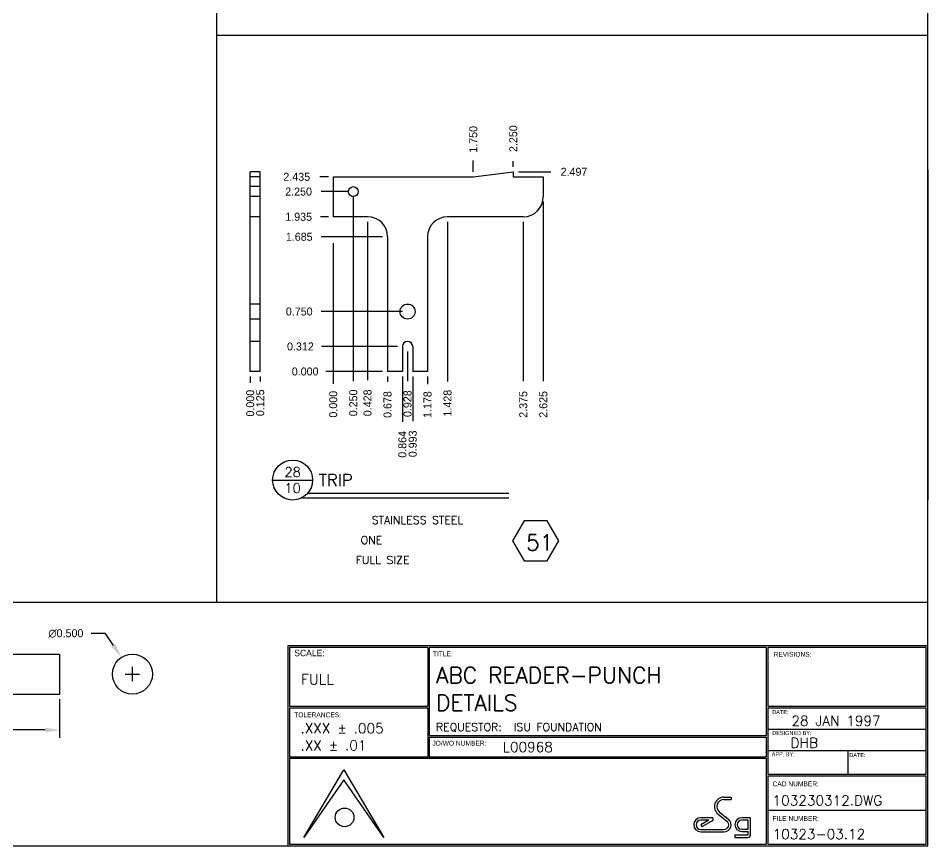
# Model space of a CAD drawing. Header units: inches. Extents: x 0 to 33, y 0 to 21.
# Drawn here: x 21.63 to 33, y 0 to 10.35 of the extents above; entities that cross this region are included whole.
import ezdxf
from ezdxf.enums import TextEntityAlignment as Align

# ---------------------------------------------------------------- set-up
doc = ezdxf.new("R2010")
doc.units = ezdxf.units.IN
doc.header["$MEASUREMENT"] = 0
doc.linetypes.add('HIDDEN2', pattern=[0.1875, 0.125, -0.0625])
doc.layers.get('0').update_dxf_attribs({"linetype": 'CONTINUOUS'})
doc.layers.get('DEFPOINTS').update_dxf_attribs({"linetype": 'CONTINUOUS'})
for name, color, linetype in [('BORDER', 5, 'CONTINUOUS'), ('DIM', 1, 'CONTINUOUS'), ('HATCH', 2, 'CONTINUOUS'), ('HIDDEN2', 6, 'HIDDEN2'), ('OBJECT', 3, 'CONTINUOUS'), ('TEXT', 1, 'CONTINUOUS')]:
    doc.layers.add(name, color=color, linetype=linetype)
doc.styles.add('ROMANS', font='romans')
doc.styles.add('SIMPLEX', font='simplex')
doc.styles.add('TITLE', font='italic')
doc.dimstyles.new('STANDARD$0', dxfattribs={"dimtxt": 0.1, "dimasz": 0.18, "dimexe": 0.1, "dimexo": 0.063, "dimgap": 0.1, "dimtad": 0, "dimtih": 1, "dimtoh": 1, "dimdec": 3, "dimzin": 0, "dimdsep": 46, "dimtxsty": 'STANDARD', "dimcen": 0.1, "dimclrd": 256, "dimclre": 256, "dimclrt": 256, "dimadec": 0, "dimazin": 0, "dimtfac": 0.8, "dimtdec": 3, "dimtofl": 0, "dimtmove": 0, "dimatfit": 3, "dimfxl": 1, "dimtolj": 1, "dimtzin": 0, "dimarcsym": 0})
doc.dimstyles.new('STANDARD$3', dxfattribs={"dimtxt": 0.1, "dimasz": 0.18, "dimexe": 0.1, "dimexo": 0.063, "dimgap": 0.09, "dimtad": 0, "dimtih": 1, "dimtoh": 1, "dimdec": 3, "dimzin": 0, "dimdsep": 46, "dimtxsty": 'STANDARD', "dimcen": 0.09, "dimadec": 0, "dimazin": 0, "dimtfac": 1, "dimtdec": 3, "dimtofl": 0, "dimtmove": 0, "dimatfit": 3, "dimfxl": 1, "dimtolj": 1, "dimtzin": 0, "dimarcsym": 0})
doc.dimstyles.new('STANDARD$6', dxfattribs={"dimtxt": 0.1, "dimasz": 0.18, "dimexe": 0.18, "dimexo": 0.0625, "dimgap": 0.09, "dimtad": 0, "dimtih": 1, "dimtoh": 1, "dimdec": 3, "dimzin": 0, "dimdsep": 46, "dimtxsty": 'STANDARD', "dimcen": 0.09, "dimadec": 0, "dimazin": 0, "dimtfac": 1, "dimtdec": 3, "dimtofl": 0, "dimtmove": 0, "dimatfit": 3, "dimfxl": 1, "dimtolj": 1, "dimtzin": 0, "dimarcsym": 0})

# ---------------------------------------------------------------- blocks, each defined once
blk = doc.blocks.new('*D2')
at = {"linetype": 'ByBlock', "transparency": 16777216}
for p, q in [((7.777, 1.835), (7.777, 1.349)), ((22.149, 1.835), (22.149, 1.349)), ((7.957, 1.449), (14.68, 1.449)), ((21.969, 1.449), (15.246, 1.449))]:
    blk.add_line(p, q, dxfattribs=at)
for points in [[(7.957, 1.479), (7.957, 1.419), (7.777, 1.449)], [(21.969, 1.479), (21.969, 1.419), (22.149, 1.449)]]:
    blk.add_solid(points, dxfattribs=at)
at = {"layer": 'DEFPOINTS', "color": 0, "linetype": 'ByBlock', "transparency": 16777216}
for p in [(7.777, 1.898), (22.149, 1.898), (22.149, 1.449)]:
    blk.add_point(p, dxfattribs=at)
at = {"linetype": 'ByBlock', "transparency": 16777216, "insert": (14.963, 1.449), "char_height": 0.1, "attachment_point": 5}
blk.add_mtext('\\A1;{16.75}', dxfattribs=at)
blk = doc.blocks.new('T-BLK')
for p, q in [((-7.799, 0.116), (-7.299, 0.959)), ((-7.299, 0.959), (-6.799, 0.116)), ((-7.299, 0.834), (-7.799, 0.116)), ((-6.799, 0.116), (-7.299, 0.834)), ((-2.547, 0.618), (-2.458, 0.618)), ((-2.547, 0.588), (-2.458, 0.588)), ((-2.458, 0.618), (-2.458, 0.588)), ((-2.688, 0.361), (-2.837, 0.361)), ((-2.688, 0.361), (-2.688, 0.326)), ((-2.621, 0.407), (-2.51, 0.318)), ((-2.602, 0.43), (-2.491, 0.342)), ((-2.214, 0.361), (-2.325, 0.361)), ((-2.214, 0.154), (-2.214, 0.361)), ((-2.738, 0.331), (-2.837, 0.273)), ((-2.738, 0.331), (-2.837, 0.331)), ((-2.837, 0.273), (-2.822, 0.247)), ((-2.688, 0.326), (-2.822, 0.247)), ((-2.244, 0.331), (-2.325, 0.331)), ((-2.244, 0.219), (-2.244, 0.331)), ((-2.837, 0.214), (-2.547, 0.214)), ((-2.837, 0.184), (-2.547, 0.184)), ((-2.411, 0.146), (-2.252, 0.146)), ((-2.411, 0.146), (-2.411, 0.116)), ((-2.411, 0.116), (-2.252, 0.116)), ((-2.325, 0.219), (-2.244, 0.219)), ((-2.325, 0.189), (-2.244, 0.189)), ((-2.244, 0.154), (-2.244, 0.189))]:
    blk.add_line(p, q)
blk.add_circle((-7.289, 0.366), 0.117)
for centre, radius, start, end in [((-2.547, 0.5), 0.119, 90, 231.3801), ((-2.547, 0.5), 0.0887, 90, 231.3801), ((-2.837, 0.273), 0.0887, 90, 270), ((-2.547, 0.273), 0.0887, 270, 51.3801), ((-2.325, 0.275), 0.086, 90, 270), ((-2.837, 0.273), 0.0587, 90, 270), ((-2.547, 0.273), 0.0587, 270, 51.3801), ((-2.325, 0.275), 0.056, 90, 270), ((-2.252, 0.154), 0.0379, 270, 0), ((-2.252, 0.154), 0.00793, 270, 0)]:
    blk.add_arc(centre, radius, start, end)
at = {"layer": 'BORDER'}
for p, q in [((-6.25, 2.49), (-6.25, 1.758)), ((-6.23, 2.49), (-6.23, 1.391)), ((-2.02, 2.49), (-2.02, 1.391)), ((-2, 2.49), (-2, 1.758)), ((-7.979, 1.758), (-6.25, 1.758)), ((-7.979, 1.738), (-6.25, 1.738)), ((-6.25, 1.738), (-6.25, 1.121)), ((-2, 1.758), (-0.019, 1.758)), ((-2, 1.738), (-0.019, 1.738)), ((-2, 1.738), (-2, 0.907)), ((-6.23, 1.391), (-2.02, 1.391)), ((-6.23, 1.371), (-2.02, 1.371)), ((-6.23, 1.371), (-6.23, 1.121)), ((-2.02, 1.371), (-2.02, 1.121)), ((-6.25, 1.121), (-7.979, 1.121)), ((-2.02, 1.101), (-7.979, 1.101)), ((-2.02, 1.121), (-6.23, 1.121)), ((-2.02, 1.101), (-2.02, 0.03)), ((-2, 0.907), (-0.019, 0.907)), ((-2, 0.887), (-0.019, 0.887)), ((-2, 0.887), (-2, 0.03))]:
    blk.add_line(p, q, dxfattribs=at)
for points in [[(0.001, 0.01), (0.001, 2.51), (-7.999, 2.51), (-7.999, 0.01), (0.001, 0.01)], [(-6.25, 2.49), (-7.979, 2.49), (-7.979, 1.758)], [(-2.02, 2.49), (-6.23, 2.49)], [(-0.019, 1.758), (-0.019, 2.49), (-2, 2.49)], [(-7.979, 1.738), (-7.979, 1.121)], [(-0.019, 0.907), (-0.019, 1.738)], [(-7.979, 1.101), (-7.979, 0.03), (-2.02, 0.03)], [(-0.019, 0.03), (-0.019, 0.887)], [(-2, 0.03), (-0.019, 0.03)]]:
    blk.add_lwpolyline(points, dxfattribs=at)
at = {"layer": 'TEXT', "color": 2}
for p, q in [((-0.019, 1.466), (-2, 1.466)), ((-2, 1.201), (-0.019, 1.201)), ((-1, 1.201), (-1, 0.907)), ((-2, 0.454), (-0.019, 0.454))]:
    blk.add_line(p, q, dxfattribs=at)
at = {"style": 'SIMPLEX'}
for s, height, p in [('.XXX %%P .005', 0.125, (-7.84, 1.418)), ('REQUESTOR:', 0.1, (-6.147, 1.446)), ('.XX %%P .01', 0.125, (-7.84, 1.204))]:
    blk.add_text(s, height=height, dxfattribs=at).set_placement(p)
for tag, p, height in [('FLINE_TITLE', (-6.146, 2.044), 0.2), ('DWG_:_ACT', (-7.835, 2.028), 0.13), ('SLINE_TITLE', (-6.146, 1.7), 0.2), ('DATE', (-1.703, 1.511), 0.125), ('REQUESTOR', (-5.175, 1.446), 0.1), ('J.O.N.', (-5.313, 1.184), 0.125), ('DESN', (-1.714, 1.235), 0.125), ('CAD_NUMBER', (-1.94, 0.515), 0.125), ('FILE_NUMBER', (-1.939, 0.094), 0.125)]:
    blk.add_attdef(tag, p, '', height=height, dxfattribs=at)
at = {"color": 7, "style": 'TITLE', "flags": 2}
for tag, p, height in [('TOP_LINE_LOGO', (-6.697, 0.777), 0.17), ('BOTTOM_LINE_LOGO', (-6.693, 0.157), 0.125)]:
    blk.add_attdef(tag, p, '', height=height, dxfattribs=at)
at = {"style": 'SIMPLEX', "flags": 2}
for tag, p, height in [('FIRST_LOGO_LINE', (-6.69, 0.552), 0.1), ('SECOND_LOGO_LINE', (-6.691, 0.394), 0.085)]:
    blk.add_attdef(tag, p, '', height=height, dxfattribs=at)
at = {"layer": 'TEXT'}
for s, height, p in [('SCALE:', 0.08, (-7.918, 2.382)), ('TITLE:', 0.06, (-6.185, 2.381)), ('REVISIONS:', 0.06, (-1.927, 2.376)), ('DATE:', 0.05, (-1.944, 1.658)), ('TOLERANCES:', 0.06, (-7.918, 1.619)), ('DESIGNED BY:', 0.05, (-1.944, 1.396)), ('JO/WO NUMBER:', 0.06, (-6.192, 1.264)), ('APP. BY:', 0.05, (-1.95, 1.13)), ('DATE:', 0.05, (-0.981, 1.12)), ('CAD NUMBER:', 0.06, (-1.94, 0.755)), ('FILE NUMBER:', 0.06, (-1.939, 0.322))]:
    blk.add_text(s, height=height, dxfattribs=at).set_placement(p)
blk = doc.blocks.new('*D61')
at = {"color": 0, "linetype": 'ByBlock', "transparency": 16777216}
for p, q in [((22.722, 2.656), (22.542, 2.656)), ((22.821, 2.506), (22.722, 2.656)), ((23.059, 2.058), (23.059, 2.238)), ((22.969, 2.148), (23.149, 2.148))]:
    blk.add_line(p, q, dxfattribs=at)
blk.add_solid([(22.846, 2.523), (22.796, 2.49), (22.921, 2.356)], dxfattribs=at)
at = {"layer": 'DEFPOINTS', "color": 0, "linetype": 'ByBlock', "transparency": 16777216}
for p in [(22.921, 2.356), (23.198, 1.94)]:
    blk.add_point(p, dxfattribs=at)
at = {"color": 0, "linetype": 'ByBlock', "transparency": 16777216, "insert": (22.227, 2.656), "char_height": 0.1, "attachment_point": 5}
blk.add_mtext('\\A1;∅0.500', dxfattribs=at)
blk = doc.blocks.new('P-TITLE')
for p, q in [((-1.5625, -0.6375), (-1.0625, -0.6375)), ((1.3875, -0.8625), (-1.1875, -0.8625)), ((-1.1125, -0.8), (1.3875, -0.8))]:
    blk.add_line(p, q)
at = {"layer": 'DIM', "color": 7}
blk.add_circle((-1.3125, -0.6375), 0.25, dxfattribs=at)
at = {"style": 'ROMANS'}
for tag, p in [('NO.', (-1.3125, -0.5375)), ('PAGE', (-1.3125, -0.7375))]:
    blk.add_attdef(tag, text='', height=0.12, dxfattribs=at).set_placement(p, align=Align.MIDDLE)
for tag, p, height in [('DESCRIPTION', (-0.9875, -0.7125), 0.15), ('MATERIAL', (-0.4, -1.1875), 0.1), ('#_REQUIRED', (-0.45, -1.425), 0.1), ('SCALE', (-0.6, -1.6875), 0.1)]:
    blk.add_attdef(tag, p, '', height=height, dxfattribs=at)
at = {"style": 'ROMANS', "flags": 2}
for tag, p in [('MATERIAL:', (-1.1625, -1.1875)), ('#_REQD:', (-1.1625, -1.4375)), ('SCALE:', (-1.1625, -1.6875))]:
    blk.add_attdef(tag, p, '', height=0.1, dxfattribs=at)
blk = doc.blocks.new('*D80')
at = {"color": 0, "linetype": 'ByBlock', "transparency": 16777216}
blk.add_line((27.32, 8.431), (27.32, 8.572), dxfattribs=at)
at = {"layer": 'DEFPOINTS', "color": 0, "linetype": 'ByBlock', "transparency": 16777216}
for p in [(27.32, 8.572), (27.32, 8.368), (25.57, 5.933)]:
    blk.add_point(p, dxfattribs=at)
at = {"color": 0, "linetype": 'ByBlock', "transparency": 16777216, "insert": (27.32, 8.837), "char_height": 0.1, "attachment_point": 5, "rotation": 90}
blk.add_mtext('\\A1;1.750', dxfattribs=at)
blk = doc.blocks.new('*D81')
at = {"color": 0, "linetype": 'ByBlock', "transparency": 16777216}
blk.add_line((27.82, 8.493), (27.82, 8.565), dxfattribs=at)
at = {"layer": 'DEFPOINTS', "color": 0, "linetype": 'ByBlock', "transparency": 16777216}
for p in [(27.82, 8.565), (27.82, 8.431), (25.57, 5.933)]:
    blk.add_point(p, dxfattribs=at)
at = {"color": 0, "linetype": 'ByBlock', "transparency": 16777216, "insert": (27.82, 8.846), "char_height": 0.1, "attachment_point": 5, "rotation": 90}
blk.add_mtext('\\A1;2.250', dxfattribs=at)
blk = doc.blocks.new('*D82')
at = {"color": 0, "linetype": 'ByBlock', "transparency": 16777216}
blk.add_line((27.883, 8.431), (28.288, 8.431), dxfattribs=at)
at = {"layer": 'DEFPOINTS', "color": 0, "linetype": 'ByBlock', "transparency": 16777216}
for p in [(27.82, 8.431), (28.288, 8.431), (25.57, 5.933)]:
    blk.add_point(p, dxfattribs=at)
at = {"color": 0, "linetype": 'ByBlock', "transparency": 16777216, "insert": (28.578, 8.431), "char_height": 0.1, "attachment_point": 5}
blk.add_mtext('\\A1;2.497', dxfattribs=at)
blk = doc.blocks.new('*D83')
at = {"color": 0, "linetype": 'ByBlock', "transparency": 16777216}
blk.add_line((26.436, 6.683), (25.417, 6.683), dxfattribs=at)
at = {"layer": 'DEFPOINTS', "color": 0, "linetype": 'ByBlock', "transparency": 16777216}
for p in [(25.417, 6.683), (26.498, 6.683), (25.57, 5.933)]:
    blk.add_point(p, dxfattribs=at)
at = {"color": 0, "linetype": 'ByBlock', "transparency": 16777216, "insert": (25.144, 6.683), "char_height": 0.1, "attachment_point": 5}
blk.add_mtext('\\A1;0.750', dxfattribs=at)
blk = doc.blocks.new('*D84')
at = {"color": 0, "linetype": 'ByBlock', "transparency": 16777216}
blk.add_line((26.371, 6.246), (25.424, 6.246), dxfattribs=at)
at = {"layer": 'DEFPOINTS', "color": 0, "linetype": 'ByBlock', "transparency": 16777216}
for p in [(25.424, 6.246), (26.434, 6.246), (25.57, 5.933)]:
    blk.add_point(p, dxfattribs=at)
at = {"color": 0, "linetype": 'ByBlock', "transparency": 16777216, "insert": (25.159, 6.246), "char_height": 0.1, "attachment_point": 5}
blk.add_mtext('\\A1;0.312', dxfattribs=at)
blk = doc.blocks.new('*D85')
at = {"color": 0, "linetype": 'ByBlock', "transparency": 16777216}
blk.add_line((26.563, 5.871), (26.563, 5.31), dxfattribs=at)
at = {"layer": 'DEFPOINTS', "color": 0, "linetype": 'ByBlock', "transparency": 16777216}
for p in [(25.57, 5.933), (26.563, 5.933), (26.563, 5.31)]:
    blk.add_point(p, dxfattribs=at)
at = {"color": 0, "linetype": 'ByBlock', "transparency": 16777216, "insert": (26.563, 5.028), "char_height": 0.1, "attachment_point": 5, "rotation": 90}
blk.add_mtext('\\A1;0.993', dxfattribs=at)
blk = doc.blocks.new('*D86')
at = {"color": 0, "linetype": 'ByBlock', "transparency": 16777216}
blk.add_line((26.434, 5.871), (26.434, 5.304), dxfattribs=at)
at = {"layer": 'DEFPOINTS', "color": 0, "linetype": 'ByBlock', "transparency": 16777216}
for p in [(25.57, 5.933), (26.434, 5.933), (26.434, 5.304)]:
    blk.add_point(p, dxfattribs=at)
at = {"color": 0, "linetype": 'ByBlock', "transparency": 16777216, "insert": (26.434, 5.022), "char_height": 0.1, "attachment_point": 5, "rotation": 90}
blk.add_mtext('\\A1;0.864', dxfattribs=at)
blk = doc.blocks.new('*D87')
at = {"color": 0, "linetype": 'ByBlock', "transparency": 16777216}
blk.add_line((28.195, 8.056), (28.195, 5.812), dxfattribs=at)
at = {"layer": 'DEFPOINTS', "color": 0, "linetype": 'ByBlock', "transparency": 16777216}
for p in [(28.195, 8.118), (25.57, 5.933), (28.195, 5.812)]:
    blk.add_point(p, dxfattribs=at)
at = {"color": 0, "linetype": 'ByBlock', "transparency": 16777216, "insert": (28.195, 5.522), "char_height": 0.1, "attachment_point": 5, "rotation": 90}
blk.add_mtext('\\A1;2.625', dxfattribs=at)
blk = doc.blocks.new('*D88')
at = {"color": 0, "linetype": 'ByBlock', "transparency": 16777216}
blk.add_line((27.945, 7.806), (27.945, 5.812), dxfattribs=at)
at = {"layer": 'DEFPOINTS', "color": 0, "linetype": 'ByBlock', "transparency": 16777216}
for p in [(27.945, 7.868), (25.57, 5.933), (27.945, 5.812)]:
    blk.add_point(p, dxfattribs=at)
at = {"color": 0, "linetype": 'ByBlock', "transparency": 16777216, "insert": (27.945, 5.522), "char_height": 0.1, "attachment_point": 5, "rotation": 90}
blk.add_mtext('\\A1;2.375', dxfattribs=at)
blk = doc.blocks.new('*D89')
at = {"color": 0, "linetype": 'ByBlock', "transparency": 16777216}
blk.add_line((26.998, 7.806), (26.998, 5.81), dxfattribs=at)
at = {"layer": 'DEFPOINTS', "color": 0, "linetype": 'ByBlock', "transparency": 16777216}
for p in [(26.998, 7.868), (25.57, 5.933), (26.998, 5.81)]:
    blk.add_point(p, dxfattribs=at)
at = {"color": 0, "linetype": 'ByBlock', "transparency": 16777216, "insert": (26.998, 5.537), "char_height": 0.1, "attachment_point": 5, "rotation": 90}
blk.add_mtext('\\A1;1.428', dxfattribs=at)
blk = doc.blocks.new('*D90')
at = {"color": 0, "linetype": 'ByBlock', "transparency": 16777216}
blk.add_line((26.748, 5.871), (26.748, 5.776), dxfattribs=at)
at = {"layer": 'DEFPOINTS', "color": 0, "linetype": 'ByBlock', "transparency": 16777216}
for p in [(25.57, 5.933), (26.748, 5.933), (26.748, 5.776)]:
    blk.add_point(p, dxfattribs=at)
at = {"color": 0, "linetype": 'ByBlock', "transparency": 16777216, "insert": (26.748, 5.519), "char_height": 0.1, "attachment_point": 5, "rotation": 90}
blk.add_mtext('\\A1;1.178', dxfattribs=at)
blk = doc.blocks.new('*D91')
at = {"color": 0, "linetype": 'ByBlock', "transparency": 16777216}
blk.add_line((26.498, 6.183), (26.498, 5.812), dxfattribs=at)
at = {"layer": 'DEFPOINTS', "color": 0, "linetype": 'ByBlock', "transparency": 16777216}
for p in [(26.498, 6.246), (25.57, 5.933), (26.498, 5.812)]:
    blk.add_point(p, dxfattribs=at)
at = {"color": 0, "linetype": 'ByBlock', "transparency": 16777216, "insert": (26.498, 5.531), "char_height": 0.1, "attachment_point": 5, "rotation": 90}
blk.add_mtext('\\A1;0.928', dxfattribs=at)
blk = doc.blocks.new('*D92')
at = {"color": 0, "linetype": 'ByBlock', "transparency": 16777216}
blk.add_line((25.82, 8.121), (25.82, 5.814), dxfattribs=at)
at = {"layer": 'DEFPOINTS', "color": 0, "linetype": 'ByBlock', "transparency": 16777216}
for p in [(25.82, 8.183), (25.57, 5.933), (25.82, 5.814)]:
    blk.add_point(p, dxfattribs=at)
at = {"color": 0, "linetype": 'ByBlock', "transparency": 16777216, "insert": (25.82, 5.541), "char_height": 0.1, "attachment_point": 5, "rotation": 90}
blk.add_mtext('\\A1;0.250', dxfattribs=at)
blk = doc.blocks.new('*D93')
at = {"color": 0, "linetype": 'ByBlock', "transparency": 16777216}
blk.add_line((25.508, 8.368), (25.403, 8.368), dxfattribs=at)
at = {"layer": 'DEFPOINTS', "color": 0, "linetype": 'ByBlock', "transparency": 16777216}
for p in [(25.403, 8.368), (25.57, 8.368), (25.57, 5.933)]:
    blk.add_point(p, dxfattribs=at)
at = {"color": 0, "linetype": 'ByBlock', "transparency": 16777216, "insert": (25.113, 8.368), "char_height": 0.1, "attachment_point": 5}
blk.add_mtext('\\A1;2.435', dxfattribs=at)
blk = doc.blocks.new('*D94')
at = {"color": 0, "linetype": 'ByBlock', "transparency": 16777216}
blk.add_line((25.758, 8.183), (25.417, 8.183), dxfattribs=at)
at = {"layer": 'DEFPOINTS', "color": 0, "linetype": 'ByBlock', "transparency": 16777216}
for p in [(25.417, 8.183), (25.82, 8.183), (25.57, 5.933)]:
    blk.add_point(p, dxfattribs=at)
at = {"color": 0, "linetype": 'ByBlock', "transparency": 16777216, "insert": (25.136, 8.183), "char_height": 0.1, "attachment_point": 5}
blk.add_mtext('\\A1;2.250', dxfattribs=at)
blk = doc.blocks.new('*D95')
at = {"color": 0, "linetype": 'ByBlock', "transparency": 16777216}
blk.add_line((25.508, 7.868), (25.41, 7.868), dxfattribs=at)
at = {"layer": 'DEFPOINTS', "color": 0, "linetype": 'ByBlock', "transparency": 16777216}
for p in [(25.41, 7.868), (25.57, 7.868), (25.57, 5.933)]:
    blk.add_point(p, dxfattribs=at)
at = {"color": 0, "linetype": 'ByBlock', "transparency": 16777216, "insert": (25.137, 7.868), "char_height": 0.1, "attachment_point": 5}
blk.add_mtext('\\A1;1.935', dxfattribs=at)
blk = doc.blocks.new('*D96')
at = {"color": 0, "linetype": 'ByBlock', "transparency": 16777216}
blk.add_line((26.186, 7.618), (25.417, 7.618), dxfattribs=at)
at = {"layer": 'DEFPOINTS', "color": 0, "linetype": 'ByBlock', "transparency": 16777216}
for p in [(25.417, 7.618), (26.248, 7.618), (25.57, 5.933)]:
    blk.add_point(p, dxfattribs=at)
at = {"color": 0, "linetype": 'ByBlock', "transparency": 16777216, "insert": (25.144, 7.618), "char_height": 0.1, "attachment_point": 5}
blk.add_mtext('\\A1;1.685', dxfattribs=at)
blk = doc.blocks.new('*D97')
at = {"color": 0, "linetype": 'ByBlock', "transparency": 16777216}
blk.add_line((25.998, 7.806), (25.998, 5.823), dxfattribs=at)
at = {"layer": 'DEFPOINTS', "color": 0, "linetype": 'ByBlock', "transparency": 16777216}
for p in [(25.998, 7.868), (25.57, 5.933), (25.998, 5.823)]:
    blk.add_point(p, dxfattribs=at)
at = {"color": 0, "linetype": 'ByBlock', "transparency": 16777216, "insert": (25.998, 5.541), "char_height": 0.1, "attachment_point": 5, "rotation": 90}
blk.add_mtext('\\A1;0.428', dxfattribs=at)
blk = doc.blocks.new('*D98')
at = {"color": 0, "linetype": 'ByBlock', "transparency": 16777216}
blk.add_line((25.57, 7.537), (25.57, 5.78), dxfattribs=at)
at = {"layer": 'DEFPOINTS', "color": 0, "linetype": 'ByBlock', "transparency": 16777216}
for p in [(25.57, 7.6), (25.57, 5.933), (25.57, 5.78)]:
    blk.add_point(p, dxfattribs=at)
at = {"color": 0, "linetype": 'ByBlock', "transparency": 16777216, "insert": (25.57, 5.524), "char_height": 0.1, "attachment_point": 5, "rotation": 90}
blk.add_mtext('\\A1;0.000', dxfattribs=at)
blk = doc.blocks.new('*D99')
at = {"color": 0, "linetype": 'ByBlock', "transparency": 16777216}
blk.add_line((24.657, 5.871), (24.657, 5.807), dxfattribs=at)
at = {"layer": 'DEFPOINTS', "color": 0, "linetype": 'ByBlock', "transparency": 16777216}
for p in [(24.532, 5.933), (24.657, 5.933), (24.657, 5.807)]:
    blk.add_point(p, dxfattribs=at)
at = {"color": 0, "linetype": 'ByBlock', "transparency": 16777216, "insert": (24.657, 5.542), "char_height": 0.1, "attachment_point": 5, "rotation": 90}
blk.add_mtext('\\A1;0.125', dxfattribs=at)
blk = doc.blocks.new('*D100')
at = {"color": 0, "linetype": 'ByBlock', "transparency": 16777216}
blk.add_line((24.532, 5.871), (24.532, 5.793), dxfattribs=at)
at = {"layer": 'DEFPOINTS', "color": 0, "linetype": 'ByBlock', "transparency": 16777216}
for p in [(24.532, 5.933), (24.532, 5.933), (24.532, 5.793)]:
    blk.add_point(p, dxfattribs=at)
at = {"color": 0, "linetype": 'ByBlock', "transparency": 16777216, "insert": (24.532, 5.537), "char_height": 0.1, "attachment_point": 5, "rotation": 90}
blk.add_mtext('\\A1;0.000', dxfattribs=at)
blk = doc.blocks.new('*D101')
at = {"color": 0, "linetype": 'ByBlock', "transparency": 16777216}
blk.add_line((26.248, 5.871), (26.248, 5.802), dxfattribs=at)
at = {"layer": 'DEFPOINTS', "color": 0, "linetype": 'ByBlock', "transparency": 16777216}
for p in [(25.57, 5.933), (26.248, 5.933), (26.248, 5.802)]:
    blk.add_point(p, dxfattribs=at)
at = {"color": 0, "linetype": 'ByBlock', "transparency": 16777216, "insert": (26.248, 5.52), "char_height": 0.1, "attachment_point": 5, "rotation": 90}
blk.add_mtext('\\A1;0.678', dxfattribs=at)
blk = doc.blocks.new('*D102')
at = {"color": 0, "linetype": 'ByBlock', "transparency": 16777216}
blk.add_line((26.186, 5.933), (25.475, 5.933), dxfattribs=at)
at = {"layer": 'DEFPOINTS', "color": 0, "linetype": 'ByBlock', "transparency": 16777216}
for p in [(25.475, 5.933), (25.57, 5.933), (26.248, 5.933)]:
    blk.add_point(p, dxfattribs=at)
at = {"color": 0, "linetype": 'ByBlock', "transparency": 16777216, "insert": (25.218, 5.933), "char_height": 0.1, "attachment_point": 5}
blk.add_mtext('\\A1;0.000', dxfattribs=at)

msp = doc.modelspace()

# ---------------------------------------------------------------- linework, layer by layer
at = {"layer": 'BORDER'}
for p, q in [((33, 0), (33, 21)), ((24.1116, 17.7385), (24.1116, 3.0477)), ((24.1116, 10.1422), (33, 10.1422)), ((33, 8.4565), (33, 4.3222)), ((7.5027, 3.0477), (33, 3.0477)), ((0, 0), (33, 0))]:
    msp.add_line(p, q, dxfattribs=at)
at = {"layer": 'DIM'}
msp.add_lwpolyline([(27.9541, 4.064), (27.8098, 3.814), (27.9541, 3.564), (28.2428, 3.564), (28.3872, 3.814), (28.2428, 4.064)], close=True, dxfattribs=at)
at = {"layer": 'HATCH'}
msp.add_circle((25.8201, 8.1831), 0.0625, dxfattribs=at)
at = {"layer": 'HIDDEN2'}
for p, q in [((24.6571, 8.2456), (24.5321, 8.2456)), ((24.6571, 8.1206), (24.5321, 8.1206)), ((24.6571, 6.7772), (24.5321, 6.7772)), ((24.6571, 6.5897), (24.5321, 6.5897)), ((24.6571, 6.3101), (24.5321, 6.3101))]:
    msp.add_line(p, q, dxfattribs=at)
at = {"layer": 'OBJECT'}
for p, q in [((24.5321, 5.9334), (24.5321, 8.4308)), ((24.6571, 8.4308), (24.5321, 8.4308)), ((24.6571, 5.9334), (24.6571, 8.4308)), ((27.3201, 8.3683), (27.8201, 8.4308)), ((27.8201, 8.4308), (27.8201, 8.3683)), ((24.6571, 8.3683), (24.5321, 8.3683)), ((25.5701, 8.3683), (27.3206, 8.3683)), ((25.5701, 8.3683), (25.5701, 7.8683)), ((27.8201, 8.3683), (28.1951, 8.3683)), ((28.1951, 8.3683), (28.1951, 8.1183)), ((24.6571, 7.8683), (24.5321, 7.8683)), ((25.9983, 7.8683), (25.5701, 7.8683)), ((27.9451, 7.8683), (26.9983, 7.8683)), ((26.2483, 7.6183), (26.2483, 5.9334)), ((26.7483, 7.6183), (26.7483, 5.9334)), ((26.4338, 6.2456), (26.4338, 5.9334)), ((26.5628, 6.2456), (26.5628, 5.9334)), ((24.6571, 5.9334), (24.5321, 5.9334)), ((26.4358, 5.9334), (26.2483, 5.9334)), ((26.7483, 5.9334), (26.5608, 5.9334)), ((11.6746, 2.3981), (22.1489, 2.3981)), ((22.1489, 2.3981), (22.1489, 1.8981)), ((11.3467, 1.8981), (22.1489, 1.8981))]:
    msp.add_line(p, q, dxfattribs=at)
for centre, radius in [((26.4983, 6.6834), 0.0938), ((23.0593, 2.1481), 0.25)]:
    msp.add_circle(centre, radius, dxfattribs=at)
for centre, radius, start, end in [((27.9451, 8.1183), 0.25, 270, 0), ((25.9983, 7.6183), 0.25, 0, 90), ((26.9983, 7.6183), 0.25, 90, 180), ((26.4983, 6.2456), 0.0645, 0, 180)]:
    msp.add_arc(centre, radius, start, end, dxfattribs=at)

# ---------------------------------------------------------------- block references
ref = msp.add_blockref('T-BLK', (33, -0.01), dxfattribs=at)
ref.add_attrib('FILE_NUMBER', '10323-03.12', (31.0611, 0.0836), dxfattribs={"layer": '0', "height": 0.125, "style": 'SIMPLEX'})
ref.add_attrib('J.O.N.', 'L00968', (27.6869, 1.1736), dxfattribs={"layer": '0', "height": 0.125, "style": 'SIMPLEX'})
ref.add_attrib('DWG_:_ACT', 'FULL', (25.1652, 2.0175), dxfattribs={"layer": '0', "height": 0.13, "style": 'SIMPLEX'})
ref.add_attrib('DESN', 'DHB', (31.2856, 1.2252), dxfattribs={"layer": '0', "height": 0.125, "style": 'SIMPLEX'})
ref.add_attrib('DATE', '28 JAN 1997', (31.2966, 1.5011), dxfattribs={"layer": '0', "height": 0.125, "style": 'SIMPLEX'})
ref.add_attrib('REQUESTOR', 'ISU FOUNDATION', (27.8248, 1.4363), dxfattribs={"layer": '0', "height": 0.1, "style": 'SIMPLEX'})
ref.add_attrib('SLINE_TITLE', 'DETAILS ', (26.8538, 1.6905), dxfattribs={"layer": '0', "height": 0.2, "style": 'SIMPLEX'})
ref.add_attrib('FLINE_TITLE', 'ABC READER-PUNCH', (26.8538, 2.0341), dxfattribs={"layer": '0', "height": 0.2, "style": 'SIMPLEX'})
ref.add_attrib('CAD_NUMBER', '103230312.DWG', (31.0604, 0.505), dxfattribs={"layer": '0', "height": 0.125, "style": 'SIMPLEX'})
at = {"layer": 'TEXT'}
ref = msp.add_blockref('P-TITLE', (26.3744, 5.2128), dxfattribs=at)
ref.add_attrib('SCALE', 'FULL SIZE', (25.8494, 3.5253), dxfattribs={"layer": 'OBJECT', "height": 0.1, "style": 'ROMANS'})
ref.add_attrib('#_REQUIRED', '  ONE', (25.7744, 3.7749), dxfattribs={"layer": 'OBJECT', "height": 0.1, "style": 'ROMANS'})
ref.add_attrib('MATERIAL', 'STAINLESS STEEL', (26.0494, 4.0253), dxfattribs={"layer": 'OBJECT', "height": 0.1, "style": 'ROMANS'})
ref.add_attrib('NO.', '28', dxfattribs={"layer": 'OBJECT', "height": 0.12, "style": 'ROMANS'}).set_placement((25.0619, 4.6753), align=Align.MIDDLE)
ref.add_attrib('DESCRIPTION', 'TRIP', (25.3869, 4.5003), dxfattribs={"layer": 'OBJECT', "height": 0.15, "style": 'ROMANS'})
ref.add_attrib('PAGE', '10', dxfattribs={"layer": 'OBJECT', "height": 0.12, "style": 'ROMANS'}).set_placement((25.0619, 4.4753), align=Align.MIDDLE)

# ---------------------------------------------------------------- texts
at = {"layer": 'DIM', "style": 'SIMPLEX'}
msp.add_text('51', height=0.2, dxfattribs=at).set_placement((27.9786, 3.6942))

# ---------------------------------------------------------------- dimensions: what is measured, and where the dimension line sits
at = {"layer": 'TEXT'}
for feature_location, offset, dtype, origin, picture, middle in [((27.8201, 8.4308), (0, 0.1338), 1, (25.5701, 5.9334), '*D81', (27.8201, 8.8463)), ((27.3201, 8.3683), (0, 0.2033), 1, (25.5701, 5.9334), '*D80', (27.3201, 8.8366)), ((25.5701, 8.3683), (-0.1667, 0), 0, (25.5701, 5.9334), '*D93', (25.1134, 8.3683)), ((27.8201, 8.4308), (0.4678, 0), 0, (25.5701, 5.9334), '*D82', (28.5779, 8.4308)), ((25.8201, 8.1831), (-0.4028, 0), 0, (25.5701, 5.9334), '*D94', (25.1356, 8.1831)), ((25.8201, 8.1831), (0, -2.3689), 1, (25.5701, 5.9334), '*D92', (25.8201, 5.5408)), ((28.1951, 8.1183), (0, -2.306), 1, (25.5701, 5.9334), '*D87', (28.1951, 5.5223)), ((25.5701, 7.8683), (-0.1598, 0), 0, (25.5701, 5.9334), '*D95', (25.137, 7.8683)), ((27.9451, 7.8683), (0, -2.056), 1, (25.5701, 5.9334), '*D88', (27.9451, 5.5223)), ((26.9983, 7.8683), (0, -2.0581), 1, (25.5701, 5.9334), '*D89', (26.9983, 5.5369)), ((25.9983, 7.8683), (0, -2.0453), 1, (25.5701, 5.9334), '*D97', (25.9983, 5.5413)), ((26.2483, 7.6183), (-0.831, 0), 0, (25.5701, 5.9334), '*D96', (25.144, 7.6183)), ((25.5701472056, 7.5999350504), (0, -1.8197582176), 1, (25.5701472056, 5.933447784), '*D98', (25.5701472056, 5.5235101661)), ((26.4983, 6.6834), (-1.081, 0), 0, (25.5701, 5.9334), '*D83', (25.144, 6.6834)), ((26.4338, 6.2456), (-1.0095, 0), 0, (25.5701, 5.9334), '*D84', (25.1593, 6.2456)), ((26.4983, 6.2456), (0, -0.4333), 1, (25.5701, 5.9334), '*D91', (26.4983, 5.5306)), ((24.5321214989, 5.933447784), (0, -0.1401328863), 1, (24.5321214989, 5.933447784), '*D100', (24.5321214989, 5.536648231)), ((24.6571, 5.9334), (0, -0.1262), 1, (24.5321, 5.9334), '*D99', (24.6571, 5.5422)), ((26.2482995583, 5.933447784), (-0.7737457434, 0), 0, (25.5701472056, 5.933447784), '*D102', (25.2178871483, 5.933447784)), ((26.5628, 5.9334), (0, -0.6239), 1, (25.5701, 5.9334), '*D85', (26.5628, 5.0279)), ((26.4338, 5.9334), (0, -0.6299), 1, (25.5701, 5.9334), '*D86', (26.4338, 5.0218)), ((26.7483, 5.9334), (0, -0.1575), 1, (25.5701, 5.9334), '*D90', (26.7483, 5.5193)), ((26.2483, 5.9334), (0, -0.1319), 1, (25.5701, 5.9334), '*D101', (26.2483, 5.5199))]:
    dim = msp.add_ordinate_dim(feature_location=feature_location, offset=offset, dtype=dtype, origin=origin, dimstyle='STANDARD$6', dxfattribs=at)
    dim.commit()
    dim.dimension.update_dxf_attribs({"geometry": picture, "text_midpoint": middle})
dim = msp.add_diameter_dim_2p(p1=(23.1976, 1.9398), p2=(22.921, 2.3564), dimstyle='STANDARD$3', dxfattribs=at)
dim.commit()
dim.dimension.update_dxf_attribs({"geometry": '*D61', "text_midpoint": (22.2269, 2.6563)})
dim = msp.add_linear_dim(base=(22.1489, 1.4489), p1=(7.777, 1.8981), p2=(22.1489, 1.8981), text='{16.75}', dimstyle='STANDARD$0', dxfattribs=at)
dim.commit()
dim.dimension.update_dxf_attribs({"geometry": '*D2', "text_midpoint": (14.963, 1.4489)})

doc.saveas('drawing.dxf')
